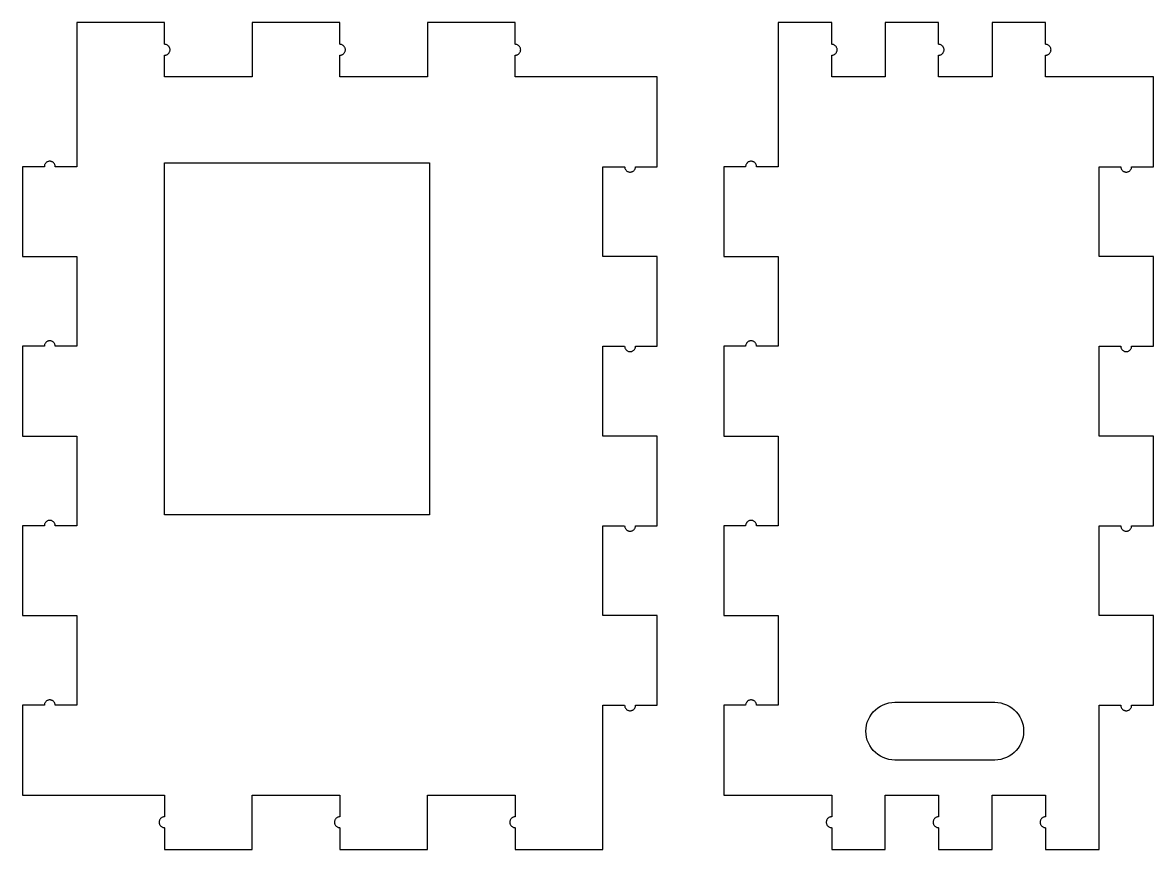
# Model space of a CAD drawing. Header units: metres. Extents: x -3 to 61, y -3 to 152.
# Drawn here: x -3.1 to 61.4, y -3.1 to 44.1 of the extents above; entities that cross this region are included whole.
import ezdxf

# ---------------------------------------------------------------- set-up
doc = ezdxf.new("R2010")
doc.units = ezdxf.units.M

msp = doc.modelspace()

# ---------------------------------------------------------------- linework, layer by layer
for p, q in [((5, 44.1), (0, 44.1)), ((0, 44.1), (0, 35.875)), ((5, 42.86), (5, 44.1)), ((15, 44.1), (10, 44.1)), ((10, 44.1), (10, 41)), ((15, 42.86), (15, 44.1)), ((25, 44.1), (20, 44.1)), ((20, 44.1), (20, 41)), ((25, 42.86), (25, 44.1)), ((43.05, 44.1), (40, 44.1)), ((40, 44.1), (40, 35.875)), ((43.05, 42.86), (43.05, 44.1)), ((49.15, 44.1), (46.1, 44.1)), ((46.1, 44.1), (46.1, 41)), ((49.15, 42.86), (49.15, 44.1)), ((55.25, 44.1), (52.2, 44.1)), ((52.2, 44.1), (52.2, 41)), ((55.25, 42.86), (55.25, 44.1)), ((5.03239, 42.8583), (5, 42.86)), ((5.06444, 42.8532), (5.03239, 42.8583)), ((5.09579, 42.8448), (5.06444, 42.8532)), ((5.12608, 42.8332), (5.09579, 42.8448)), ((5.155, 42.8185), (5.12608, 42.8332)), ((5.18221, 42.8008), (5.155, 42.8185)), ((5.20743, 42.7804), (5.18221, 42.8008)), ((5.23036, 42.7574), (5.20743, 42.7804)), ((5.25079, 42.7322), (5.23036, 42.7574)), ((5.26846, 42.705), (5.25079, 42.7322)), ((5.28319, 42.6761), (5.26846, 42.705)), ((5.29482, 42.6458), (5.28319, 42.6761)), ((5.30322, 42.6144), (5.29482, 42.6458)), ((5.30829, 42.5824), (5.30322, 42.6144)), ((5.31, 42.55), (5.30829, 42.5824)), ((15.0324, 42.8583), (15, 42.86)), ((15.0644, 42.8532), (15.0324, 42.8583)), ((15.0958, 42.8448), (15.0644, 42.8532)), ((15.1261, 42.8332), (15.0958, 42.8448)), ((15.155, 42.8185), (15.1261, 42.8332)), ((15.1822, 42.8008), (15.155, 42.8185)), ((15.2074, 42.7804), (15.1822, 42.8008)), ((15.2304, 42.7574), (15.2074, 42.7804)), ((15.2508, 42.7322), (15.2304, 42.7574)), ((15.2685, 42.705), (15.2508, 42.7322)), ((15.2832, 42.6761), (15.2685, 42.705)), ((15.2948, 42.6458), (15.2832, 42.6761)), ((15.3032, 42.6144), (15.2948, 42.6458)), ((15.3083, 42.5824), (15.3032, 42.6144)), ((15.31, 42.55), (15.3083, 42.5824)), ((25.0324, 42.8583), (25, 42.86)), ((25.0644, 42.8532), (25.0324, 42.8583)), ((25.0958, 42.8448), (25.0644, 42.8532)), ((25.1261, 42.8332), (25.0958, 42.8448)), ((25.155, 42.8185), (25.1261, 42.8332)), ((25.1822, 42.8008), (25.155, 42.8185)), ((25.2074, 42.7804), (25.1822, 42.8008)), ((25.2304, 42.7574), (25.2074, 42.7804)), ((25.2508, 42.7322), (25.2304, 42.7574)), ((25.2685, 42.705), (25.2508, 42.7322)), ((25.2832, 42.6761), (25.2685, 42.705)), ((25.2948, 42.6458), (25.2832, 42.6761)), ((25.3032, 42.6144), (25.2948, 42.6458)), ((25.3083, 42.5824), (25.3032, 42.6144)), ((25.31, 42.55), (25.3083, 42.5824)), ((43.0824, 42.8583), (43.05, 42.86)), ((43.1144, 42.8532), (43.0824, 42.8583)), ((43.1458, 42.8448), (43.1144, 42.8532)), ((43.1761, 42.8332), (43.1458, 42.8448)), ((43.205, 42.8185), (43.1761, 42.8332)), ((43.2322, 42.8008), (43.205, 42.8185)), ((43.2574, 42.7804), (43.2322, 42.8008)), ((43.2804, 42.7574), (43.2574, 42.7804)), ((43.3008, 42.7322), (43.2804, 42.7574)), ((43.3185, 42.705), (43.3008, 42.7322)), ((43.3332, 42.6761), (43.3185, 42.705)), ((43.3448, 42.6458), (43.3332, 42.6761)), ((43.3532, 42.6144), (43.3448, 42.6458)), ((43.3583, 42.5824), (43.3532, 42.6144)), ((43.36, 42.55), (43.3583, 42.5824)), ((49.1824, 42.8583), (49.15, 42.86)), ((49.2144, 42.8532), (49.1824, 42.8583)), ((49.2458, 42.8448), (49.2144, 42.8532)), ((49.2761, 42.8332), (49.2458, 42.8448)), ((49.305, 42.8185), (49.2761, 42.8332)), ((49.3322, 42.8008), (49.305, 42.8185)), ((49.3574, 42.7804), (49.3322, 42.8008)), ((49.3804, 42.7574), (49.3574, 42.7804)), ((49.4008, 42.7322), (49.3804, 42.7574)), ((49.4185, 42.705), (49.4008, 42.7322)), ((49.4332, 42.6761), (49.4185, 42.705)), ((49.4448, 42.6458), (49.4332, 42.6761)), ((49.4532, 42.6144), (49.4448, 42.6458)), ((49.4583, 42.5824), (49.4532, 42.6144)), ((49.46, 42.55), (49.4583, 42.5824)), ((55.2824, 42.8583), (55.25, 42.86)), ((55.3144, 42.8532), (55.2824, 42.8583)), ((55.3458, 42.8448), (55.3144, 42.8532)), ((55.3761, 42.8332), (55.3458, 42.8448)), ((55.405, 42.8185), (55.3761, 42.8332)), ((55.4322, 42.8008), (55.405, 42.8185)), ((55.4574, 42.7804), (55.4322, 42.8008)), ((55.4804, 42.7574), (55.4574, 42.7804)), ((55.5008, 42.7322), (55.4804, 42.7574)), ((55.5185, 42.705), (55.5008, 42.7322)), ((55.5332, 42.6761), (55.5185, 42.705)), ((55.5448, 42.6458), (55.5332, 42.6761)), ((55.5532, 42.6144), (55.5448, 42.6458)), ((55.5583, 42.5824), (55.5532, 42.6144)), ((55.56, 42.55), (55.5583, 42.5824)), ((5, 42.24), (5.03239, 42.2417)), ((5, 41), (5, 42.24)), ((5.03239, 42.2417), (5.06444, 42.2468)), ((5.06444, 42.2468), (5.09579, 42.2552)), ((5.09579, 42.2552), (5.12608, 42.2668)), ((5.12608, 42.2668), (5.155, 42.2815)), ((5.155, 42.2815), (5.18221, 42.2992)), ((5.18221, 42.2992), (5.20743, 42.3196)), ((5.20743, 42.3196), (5.23036, 42.3426)), ((5.23036, 42.3426), (5.25079, 42.3678)), ((5.25079, 42.3678), (5.26846, 42.395)), ((5.26846, 42.395), (5.28319, 42.4239)), ((5.28319, 42.4239), (5.29482, 42.4542)), ((5.29482, 42.4542), (5.30322, 42.4855)), ((5.30322, 42.4855), (5.30829, 42.5176)), ((5.30829, 42.5176), (5.31, 42.55)), ((15, 42.24), (15.0324, 42.2417)), ((15, 41), (15, 42.24)), ((15.0324, 42.2417), (15.0644, 42.2468)), ((15.0644, 42.2468), (15.0958, 42.2552)), ((15.0958, 42.2552), (15.1261, 42.2668)), ((15.1261, 42.2668), (15.155, 42.2815)), ((15.155, 42.2815), (15.1822, 42.2992)), ((15.1822, 42.2992), (15.2074, 42.3196)), ((15.2074, 42.3196), (15.2304, 42.3426)), ((15.2304, 42.3426), (15.2508, 42.3678)), ((15.2508, 42.3678), (15.2685, 42.395)), ((15.2685, 42.395), (15.2832, 42.4239)), ((15.2832, 42.4239), (15.2948, 42.4542)), ((15.2948, 42.4542), (15.3032, 42.4855)), ((15.3032, 42.4855), (15.3083, 42.5176)), ((15.3083, 42.5176), (15.31, 42.55)), ((25, 42.24), (25.0324, 42.2417)), ((25, 41), (25, 42.24)), ((25.0324, 42.2417), (25.0644, 42.2468)), ((25.0644, 42.2468), (25.0958, 42.2552)), ((25.0958, 42.2552), (25.1261, 42.2668)), ((25.1261, 42.2668), (25.155, 42.2815)), ((25.155, 42.2815), (25.1822, 42.2992)), ((25.1822, 42.2992), (25.2074, 42.3196)), ((25.2074, 42.3196), (25.2304, 42.3426)), ((25.2304, 42.3426), (25.2508, 42.3678)), ((25.2508, 42.3678), (25.2685, 42.395)), ((25.2685, 42.395), (25.2832, 42.4239)), ((25.2832, 42.4239), (25.2948, 42.4542)), ((25.2948, 42.4542), (25.3032, 42.4855)), ((25.3032, 42.4855), (25.3083, 42.5176)), ((25.3083, 42.5176), (25.31, 42.55)), ((43.05, 42.24), (43.0824, 42.2417)), ((43.05, 41), (43.05, 42.24)), ((43.0824, 42.2417), (43.1144, 42.2468)), ((43.1144, 42.2468), (43.1458, 42.2552)), ((43.1458, 42.2552), (43.1761, 42.2668)), ((43.1761, 42.2668), (43.205, 42.2815)), ((43.205, 42.2815), (43.2322, 42.2992)), ((43.2322, 42.2992), (43.2574, 42.3196)), ((43.2574, 42.3196), (43.2804, 42.3426)), ((43.2804, 42.3426), (43.3008, 42.3678)), ((43.3008, 42.3678), (43.3185, 42.395)), ((43.3185, 42.395), (43.3332, 42.4239)), ((43.3332, 42.4239), (43.3448, 42.4542)), ((43.3448, 42.4542), (43.3532, 42.4855)), ((43.3532, 42.4855), (43.3583, 42.5176)), ((43.3583, 42.5176), (43.36, 42.55)), ((49.15, 42.24), (49.1824, 42.2417)), ((49.15, 41), (49.15, 42.24)), ((49.1824, 42.2417), (49.2144, 42.2468)), ((49.2144, 42.2468), (49.2458, 42.2552)), ((49.2458, 42.2552), (49.2761, 42.2668)), ((49.2761, 42.2668), (49.305, 42.2815)), ((49.305, 42.2815), (49.3322, 42.2992)), ((49.3322, 42.2992), (49.3574, 42.3196)), ((49.3574, 42.3196), (49.3804, 42.3426)), ((49.3804, 42.3426), (49.4008, 42.3678)), ((49.4008, 42.3678), (49.4185, 42.395)), ((49.4185, 42.395), (49.4332, 42.4239)), ((49.4332, 42.4239), (49.4448, 42.4542)), ((49.4448, 42.4542), (49.4532, 42.4855)), ((49.4532, 42.4855), (49.4583, 42.5176)), ((49.4583, 42.5176), (49.46, 42.55)), ((55.25, 42.24), (55.2824, 42.2417)), ((55.25, 41), (55.25, 42.24)), ((55.2824, 42.2417), (55.3144, 42.2468)), ((55.3144, 42.2468), (55.3458, 42.2552)), ((55.3458, 42.2552), (55.3761, 42.2668)), ((55.3761, 42.2668), (55.405, 42.2815)), ((55.405, 42.2815), (55.4322, 42.2992)), ((55.4322, 42.2992), (55.4574, 42.3196)), ((55.4574, 42.3196), (55.4804, 42.3426)), ((55.4804, 42.3426), (55.5008, 42.3678)), ((55.5008, 42.3678), (55.5185, 42.395)), ((55.5185, 42.395), (55.5332, 42.4239)), ((55.5332, 42.4239), (55.5448, 42.4542)), ((55.5448, 42.4542), (55.5532, 42.4855)), ((55.5532, 42.4855), (55.5583, 42.5176)), ((55.5583, 42.5176), (55.56, 42.55)), ((10, 41), (5, 41)), ((20, 41), (15, 41)), ((33.1, 41), (25, 41)), ((33.1, 35.875), (33.1, 41)), ((46.1, 41), (43.05, 41)), ((52.2, 41), (49.15, 41)), ((61.4, 41), (55.25, 41)), ((61.4, 35.875), (61.4, 41)), ((-1.73219, 36.1258), (-1.75742, 36.1054)), ((-1.70499, 36.1435), (-1.73219, 36.1258)), ((-1.67607, 36.1582), (-1.70499, 36.1435)), ((-1.64578, 36.1698), (-1.67607, 36.1582)), ((-1.61444, 36.1782), (-1.64578, 36.1698)), ((-1.5824, 36.1833), (-1.61444, 36.1782)), ((-1.54999, 36.185), (-1.5824, 36.1833)), ((-1.51758, 36.1833), (-1.54999, 36.185)), ((-1.48553, 36.1782), (-1.51758, 36.1833)), ((-1.45419, 36.1698), (-1.48553, 36.1782)), ((-1.4239, 36.1582), (-1.45419, 36.1698)), ((-1.39499, 36.1435), (-1.4239, 36.1582)), ((-1.36777, 36.1258), (-1.39499, 36.1435)), ((-1.34256, 36.1054), (-1.36777, 36.1258)), ((38.2678, 36.1258), (38.2426, 36.1054)), ((38.295, 36.1435), (38.2678, 36.1258)), ((38.3239, 36.1582), (38.295, 36.1435)), ((38.3542, 36.1698), (38.3239, 36.1582)), ((38.3856, 36.1782), (38.3542, 36.1698)), ((38.4176, 36.1833), (38.3856, 36.1782)), ((38.45, 36.185), (38.4176, 36.1833)), ((38.4824, 36.1833), (38.45, 36.185)), ((38.5145, 36.1782), (38.4824, 36.1833)), ((38.5458, 36.1698), (38.5145, 36.1782)), ((38.5761, 36.1582), (38.5458, 36.1698)), ((38.605, 36.1435), (38.5761, 36.1582)), ((38.6322, 36.1258), (38.605, 36.1435)), ((38.6574, 36.1054), (38.6322, 36.1258)), ((-1.85999, 35.875), (-3.09999, 35.875)), ((-3.09999, 35.875), (-3.09999, 30.75)), ((-1.85829, 35.9074), (-1.85999, 35.875)), ((-1.85321, 35.9394), (-1.85829, 35.9074)), ((-1.84482, 35.9708), (-1.85321, 35.9394)), ((-1.83319, 36.0011), (-1.84482, 35.9708)), ((-1.81845, 36.03), (-1.83319, 36.0011)), ((-1.80078, 36.0572), (-1.81845, 36.03)), ((-1.78036, 36.0824), (-1.80078, 36.0572)), ((-1.75742, 36.1054), (-1.78036, 36.0824)), ((-1.31961, 36.0824), (-1.34256, 36.1054)), ((-1.29919, 36.0572), (-1.31961, 36.0824)), ((-1.28152, 36.03), (-1.29919, 36.0572)), ((-1.26678, 36.0011), (-1.28152, 36.03)), ((-1.25516, 35.9708), (-1.26678, 36.0011)), ((-1.24677, 35.9394), (-1.25516, 35.9708)), ((-1.24168, 35.9074), (-1.24677, 35.9394)), ((-1.23999, 35.875), (-1.24168, 35.9074)), ((0, 35.875), (-1.23999, 35.875)), ((5, 16), (5, 36.1)), ((5, 36.1), (20.1, 36.1)), ((20.1, 36.1), (20.1, 16)), ((30, 30.75), (30, 35.875)), ((30, 35.875), (31.24, 35.875)), ((31.24, 35.875), (31.2417, 35.8426)), ((31.2417, 35.8426), (31.2468, 35.8106)), ((31.2468, 35.8106), (31.2552, 35.7792)), ((31.2552, 35.7792), (31.2668, 35.7489)), ((31.2668, 35.7489), (31.2815, 35.72)), ((31.2815, 35.72), (31.2992, 35.6928)), ((31.2992, 35.6928), (31.3196, 35.6676)), ((31.3196, 35.6676), (31.3426, 35.6446)), ((31.3426, 35.6446), (31.3678, 35.6242)), ((31.3678, 35.6242), (31.395, 35.6065)), ((31.395, 35.6065), (31.4239, 35.5918)), ((31.4239, 35.5918), (31.4542, 35.5802)), ((31.4542, 35.5802), (31.4855, 35.5718)), ((31.4855, 35.5718), (31.5176, 35.5667)), ((31.5176, 35.5667), (31.55, 35.565)), ((31.55, 35.565), (31.5824, 35.5667)), ((31.5824, 35.5667), (31.6144, 35.5718)), ((31.6144, 35.5718), (31.6458, 35.5802)), ((31.6458, 35.5802), (31.6761, 35.5918)), ((31.6761, 35.5918), (31.705, 35.6065)), ((31.705, 35.6065), (31.7322, 35.6242)), ((31.7322, 35.6242), (31.7574, 35.6446)), ((31.7574, 35.6446), (31.7804, 35.6676)), ((31.7804, 35.6676), (31.8008, 35.6928)), ((31.8008, 35.6928), (31.8185, 35.72)), ((31.8185, 35.72), (31.8332, 35.7489)), ((31.8332, 35.7489), (31.8448, 35.7792)), ((31.8448, 35.7792), (31.8532, 35.8106)), ((31.8532, 35.8106), (31.8583, 35.8426)), ((31.8583, 35.8426), (31.86, 35.875)), ((31.86, 35.875), (33.1, 35.875)), ((38.14, 35.875), (36.9, 35.875)), ((36.9, 35.875), (36.9, 30.75)), ((38.1417, 35.9074), (38.14, 35.875)), ((38.1468, 35.9394), (38.1417, 35.9074)), ((38.1552, 35.9708), (38.1468, 35.9394)), ((38.1668, 36.0011), (38.1552, 35.9708)), ((38.1815, 36.03), (38.1668, 36.0011)), ((38.1992, 36.0572), (38.1815, 36.03)), ((38.2196, 36.0824), (38.1992, 36.0572)), ((38.2426, 36.1054), (38.2196, 36.0824)), ((38.6804, 36.0824), (38.6574, 36.1054)), ((38.7008, 36.0572), (38.6804, 36.0824)), ((38.7185, 36.03), (38.7008, 36.0572)), ((38.7332, 36.0011), (38.7185, 36.03)), ((38.7448, 35.9708), (38.7332, 36.0011)), ((38.7532, 35.9394), (38.7448, 35.9708)), ((38.7583, 35.9074), (38.7532, 35.9394)), ((38.76, 35.875), (38.7583, 35.9074)), ((40, 35.875), (38.76, 35.875)), ((58.3, 30.75), (58.3, 35.875)), ((58.3, 35.875), (59.54, 35.875)), ((59.54, 35.875), (59.5417, 35.8426)), ((59.5417, 35.8426), (59.5468, 35.8106)), ((59.5468, 35.8106), (59.5552, 35.7792)), ((59.5552, 35.7792), (59.5668, 35.7489)), ((59.5668, 35.7489), (59.5815, 35.72)), ((59.5815, 35.72), (59.5992, 35.6928)), ((59.5992, 35.6928), (59.6196, 35.6676)), ((59.6196, 35.6676), (59.6426, 35.6446)), ((59.6426, 35.6446), (59.6678, 35.6242)), ((59.6678, 35.6242), (59.695, 35.6065)), ((59.695, 35.6065), (59.7239, 35.5918)), ((59.7239, 35.5918), (59.7542, 35.5802)), ((59.7542, 35.5802), (59.7855, 35.5718)), ((59.7855, 35.5718), (59.8176, 35.5667)), ((59.8176, 35.5667), (59.85, 35.565)), ((59.85, 35.565), (59.8824, 35.5667)), ((59.8824, 35.5667), (59.9144, 35.5718)), ((59.9144, 35.5718), (59.9458, 35.5802)), ((59.9458, 35.5802), (59.9761, 35.5918)), ((59.9761, 35.5918), (60.005, 35.6065)), ((60.005, 35.6065), (60.0322, 35.6242)), ((60.0322, 35.6242), (60.0574, 35.6446)), ((60.0574, 35.6446), (60.0804, 35.6676)), ((60.0804, 35.6676), (60.1008, 35.6928)), ((60.1008, 35.6928), (60.1185, 35.72)), ((60.1185, 35.72), (60.1332, 35.7489)), ((60.1332, 35.7489), (60.1448, 35.7792)), ((60.1448, 35.7792), (60.1532, 35.8106)), ((60.1532, 35.8106), (60.1583, 35.8426)), ((60.1583, 35.8426), (60.16, 35.875)), ((60.16, 35.875), (61.4, 35.875)), ((-3.09999, 30.75), (0, 30.75)), ((0, 30.75), (0, 25.625)), ((33.1, 30.75), (30, 30.75)), ((33.1, 25.625), (33.1, 30.75)), ((36.9, 30.75), (40, 30.75)), ((40, 30.75), (40, 25.625)), ((61.4, 30.75), (58.3, 30.75)), ((61.4, 25.625), (61.4, 30.75)), ((-1.80078, 25.8072), (-1.81845, 25.78)), ((-1.78036, 25.8324), (-1.80078, 25.8072)), ((-1.75742, 25.8554), (-1.78036, 25.8324)), ((-1.73219, 25.8758), (-1.75742, 25.8554)), ((-1.70499, 25.8935), (-1.73219, 25.8758)), ((-1.67607, 25.9082), (-1.70499, 25.8935)), ((-1.64578, 25.9198), (-1.67607, 25.9082)), ((-1.61444, 25.9282), (-1.64578, 25.9198)), ((-1.5824, 25.9333), (-1.61444, 25.9282)), ((-1.54999, 25.935), (-1.5824, 25.9333)), ((-1.51758, 25.9333), (-1.54999, 25.935)), ((-1.48553, 25.9282), (-1.51758, 25.9333)), ((-1.45419, 25.9198), (-1.48553, 25.9282)), ((-1.4239, 25.9082), (-1.45419, 25.9198)), ((-1.39499, 25.8935), (-1.4239, 25.9082)), ((-1.36777, 25.8758), (-1.39499, 25.8935)), ((-1.34256, 25.8554), (-1.36777, 25.8758)), ((-1.31961, 25.8324), (-1.34256, 25.8554)), ((-1.29919, 25.8072), (-1.31961, 25.8324)), ((-1.28152, 25.78), (-1.29919, 25.8072)), ((38.1992, 25.8072), (38.1815, 25.78)), ((38.2196, 25.8324), (38.1992, 25.8072)), ((38.2426, 25.8554), (38.2196, 25.8324)), ((38.2678, 25.8758), (38.2426, 25.8554)), ((38.295, 25.8935), (38.2678, 25.8758)), ((38.3239, 25.9082), (38.295, 25.8935)), ((38.3542, 25.9198), (38.3239, 25.9082)), ((38.3856, 25.9282), (38.3542, 25.9198)), ((38.4176, 25.9333), (38.3856, 25.9282)), ((38.45, 25.935), (38.4176, 25.9333)), ((38.4824, 25.9333), (38.45, 25.935)), ((38.5145, 25.9282), (38.4824, 25.9333)), ((38.5458, 25.9198), (38.5145, 25.9282)), ((38.5761, 25.9082), (38.5458, 25.9198)), ((38.605, 25.8935), (38.5761, 25.9082)), ((38.6322, 25.8758), (38.605, 25.8935)), ((38.6574, 25.8554), (38.6322, 25.8758)), ((38.6804, 25.8324), (38.6574, 25.8554)), ((38.7008, 25.8072), (38.6804, 25.8324)), ((38.7185, 25.78), (38.7008, 25.8072)), ((-1.85999, 25.625), (-3.09999, 25.625)), ((-3.09999, 25.625), (-3.09999, 20.5)), ((-1.85829, 25.6574), (-1.85999, 25.625)), ((-1.85321, 25.6894), (-1.85829, 25.6574)), ((-1.84482, 25.7208), (-1.85321, 25.6894)), ((-1.83319, 25.7511), (-1.84482, 25.7208)), ((-1.81845, 25.78), (-1.83319, 25.7511)), ((-1.26678, 25.7511), (-1.28152, 25.78)), ((-1.25516, 25.7208), (-1.26678, 25.7511)), ((-1.24677, 25.6894), (-1.25516, 25.7208)), ((-1.24168, 25.6574), (-1.24677, 25.6894)), ((-1.23999, 25.625), (-1.24168, 25.6574)), ((0, 25.625), (-1.23999, 25.625)), ((30, 20.5), (30, 25.625)), ((30, 25.625), (31.24, 25.625)), ((31.24, 25.625), (31.2417, 25.5926)), ((31.2417, 25.5926), (31.2468, 25.5606)), ((31.2468, 25.5606), (31.2552, 25.5292)), ((31.2552, 25.5292), (31.2668, 25.4989)), ((31.2668, 25.4989), (31.2815, 25.47)), ((31.2815, 25.47), (31.2992, 25.4428)), ((31.2992, 25.4428), (31.3196, 25.4176)), ((31.3196, 25.4176), (31.3426, 25.3946)), ((31.3426, 25.3946), (31.3678, 25.3742)), ((31.3678, 25.3742), (31.395, 25.3565)), ((31.395, 25.3565), (31.4239, 25.3418)), ((31.4239, 25.3418), (31.4542, 25.3302)), ((31.4542, 25.3302), (31.4855, 25.3218)), ((31.4855, 25.3218), (31.5176, 25.3167)), ((31.5176, 25.3167), (31.55, 25.315)), ((31.55, 25.315), (31.5824, 25.3167)), ((31.5824, 25.3167), (31.6144, 25.3218)), ((31.6144, 25.3218), (31.6458, 25.3302)), ((31.6458, 25.3302), (31.6761, 25.3418)), ((31.6761, 25.3418), (31.705, 25.3565)), ((31.705, 25.3565), (31.7322, 25.3742)), ((31.7322, 25.3742), (31.7574, 25.3946)), ((31.7574, 25.3946), (31.7804, 25.4176)), ((31.7804, 25.4176), (31.8008, 25.4428)), ((31.8008, 25.4428), (31.8185, 25.47)), ((31.8185, 25.47), (31.8332, 25.4989)), ((31.8332, 25.4989), (31.8448, 25.5292)), ((31.8448, 25.5292), (31.8532, 25.5606)), ((31.8532, 25.5606), (31.8583, 25.5926)), ((31.8583, 25.5926), (31.86, 25.625)), ((31.86, 25.625), (33.1, 25.625)), ((38.14, 25.625), (36.9, 25.625)), ((36.9, 25.625), (36.9, 20.5)), ((38.1417, 25.6574), (38.14, 25.625)), ((38.1468, 25.6894), (38.1417, 25.6574)), ((38.1552, 25.7208), (38.1468, 25.6894)), ((38.1668, 25.7511), (38.1552, 25.7208)), ((38.1815, 25.78), (38.1668, 25.7511)), ((38.7332, 25.7511), (38.7185, 25.78)), ((38.7448, 25.7208), (38.7332, 25.7511)), ((38.7532, 25.6894), (38.7448, 25.7208)), ((38.7583, 25.6574), (38.7532, 25.6894)), ((38.76, 25.625), (38.7583, 25.6574)), ((40, 25.625), (38.76, 25.625)), ((58.3, 20.5), (58.3, 25.625)), ((58.3, 25.625), (59.54, 25.625)), ((59.54, 25.625), (59.5417, 25.5926)), ((59.5417, 25.5926), (59.5468, 25.5606)), ((59.5468, 25.5606), (59.5552, 25.5292)), ((59.5552, 25.5292), (59.5668, 25.4989)), ((59.5668, 25.4989), (59.5815, 25.47)), ((59.5815, 25.47), (59.5992, 25.4428)), ((59.5992, 25.4428), (59.6196, 25.4176)), ((59.6196, 25.4176), (59.6426, 25.3946)), ((59.6426, 25.3946), (59.6678, 25.3742)), ((59.6678, 25.3742), (59.695, 25.3565)), ((59.695, 25.3565), (59.7239, 25.3418)), ((59.7239, 25.3418), (59.7542, 25.3302)), ((59.7542, 25.3302), (59.7855, 25.3218)), ((59.7855, 25.3218), (59.8176, 25.3167)), ((59.8176, 25.3167), (59.85, 25.315)), ((59.85, 25.315), (59.8824, 25.3167)), ((59.8824, 25.3167), (59.9144, 25.3218)), ((59.9144, 25.3218), (59.9458, 25.3302)), ((59.9458, 25.3302), (59.9761, 25.3418)), ((59.9761, 25.3418), (60.005, 25.3565)), ((60.005, 25.3565), (60.0322, 25.3742)), ((60.0322, 25.3742), (60.0574, 25.3946)), ((60.0574, 25.3946), (60.0804, 25.4176)), ((60.0804, 25.4176), (60.1008, 25.4428)), ((60.1008, 25.4428), (60.1185, 25.47)), ((60.1185, 25.47), (60.1332, 25.4989)), ((60.1332, 25.4989), (60.1448, 25.5292)), ((60.1448, 25.5292), (60.1532, 25.5606)), ((60.1532, 25.5606), (60.1583, 25.5926)), ((60.1583, 25.5926), (60.16, 25.625)), ((60.16, 25.625), (61.4, 25.625)), ((-3.09999, 20.5), (0, 20.5)), ((0, 20.5), (0, 15.375)), ((33.1, 20.5), (30, 20.5)), ((33.1, 15.375), (33.1, 20.5)), ((36.9, 20.5), (40, 20.5)), ((40, 20.5), (40, 15.375)), ((61.4, 20.5), (58.3, 20.5)), ((61.4, 15.375), (61.4, 20.5)), ((-1.83319, 15.5011), (-1.84482, 15.4708)), ((-1.81845, 15.53), (-1.83319, 15.5011)), ((-1.80078, 15.5572), (-1.81845, 15.53)), ((-1.78036, 15.5824), (-1.80078, 15.5572)), ((-1.75742, 15.6054), (-1.78036, 15.5824)), ((-1.73219, 15.6258), (-1.75742, 15.6054)), ((-1.70499, 15.6435), (-1.73219, 15.6258)), ((-1.67607, 15.6582), (-1.70499, 15.6435)), ((-1.64578, 15.6698), (-1.67607, 15.6582)), ((-1.61444, 15.6782), (-1.64578, 15.6698)), ((-1.5824, 15.6833), (-1.61444, 15.6782)), ((-1.54999, 15.685), (-1.5824, 15.6833)), ((-1.51758, 15.6833), (-1.54999, 15.685)), ((-1.48553, 15.6782), (-1.51758, 15.6833)), ((-1.45419, 15.6698), (-1.48553, 15.6782)), ((-1.4239, 15.6582), (-1.45419, 15.6698)), ((-1.39499, 15.6435), (-1.4239, 15.6582)), ((-1.36777, 15.6258), (-1.39499, 15.6435)), ((-1.34256, 15.6054), (-1.36777, 15.6258)), ((-1.31961, 15.5824), (-1.34256, 15.6054)), ((-1.29919, 15.5572), (-1.31961, 15.5824)), ((-1.28152, 15.53), (-1.29919, 15.5572)), ((-1.26678, 15.5011), (-1.28152, 15.53)), ((-1.25516, 15.4708), (-1.26678, 15.5011)), ((20.1, 16), (5, 16)), ((38.1668, 15.5011), (38.1552, 15.4708)), ((38.1815, 15.53), (38.1668, 15.5011)), ((38.1992, 15.5572), (38.1815, 15.53)), ((38.2196, 15.5824), (38.1992, 15.5572)), ((38.2426, 15.6054), (38.2196, 15.5824)), ((38.2678, 15.6258), (38.2426, 15.6054)), ((38.295, 15.6435), (38.2678, 15.6258)), ((38.3239, 15.6582), (38.295, 15.6435)), ((38.3542, 15.6698), (38.3239, 15.6582)), ((38.3856, 15.6782), (38.3542, 15.6698)), ((38.4176, 15.6833), (38.3856, 15.6782)), ((38.45, 15.685), (38.4176, 15.6833)), ((38.4824, 15.6833), (38.45, 15.685)), ((38.5145, 15.6782), (38.4824, 15.6833)), ((38.5458, 15.6698), (38.5145, 15.6782)), ((38.5761, 15.6582), (38.5458, 15.6698)), ((38.605, 15.6435), (38.5761, 15.6582)), ((38.6322, 15.6258), (38.605, 15.6435)), ((38.6574, 15.6054), (38.6322, 15.6258)), ((38.6804, 15.5824), (38.6574, 15.6054)), ((38.7008, 15.5572), (38.6804, 15.5824)), ((38.7185, 15.53), (38.7008, 15.5572)), ((38.7332, 15.5011), (38.7185, 15.53)), ((38.7448, 15.4708), (38.7332, 15.5011)), ((-1.85999, 15.375), (-3.09999, 15.375)), ((-3.09999, 15.375), (-3.09999, 10.25)), ((-1.85829, 15.4074), (-1.85999, 15.375)), ((-1.85321, 15.4394), (-1.85829, 15.4074)), ((-1.84482, 15.4708), (-1.85321, 15.4394)), ((-1.24677, 15.4394), (-1.25516, 15.4708)), ((-1.24168, 15.4074), (-1.24677, 15.4394)), ((-1.23999, 15.375), (-1.24168, 15.4074)), ((0, 15.375), (-1.23999, 15.375)), ((30, 10.25), (30, 15.375)), ((30, 15.375), (31.24, 15.375)), ((31.24, 15.375), (31.2417, 15.3426)), ((31.2417, 15.3426), (31.2468, 15.3106)), ((31.2468, 15.3106), (31.2552, 15.2792)), ((31.2552, 15.2792), (31.2668, 15.2489)), ((31.2668, 15.2489), (31.2815, 15.22)), ((31.2815, 15.22), (31.2992, 15.1928)), ((31.2992, 15.1928), (31.3196, 15.1676)), ((31.3196, 15.1676), (31.3426, 15.1446)), ((31.3426, 15.1446), (31.3678, 15.1242)), ((31.3678, 15.1242), (31.395, 15.1065)), ((31.395, 15.1065), (31.4239, 15.0918)), ((31.4239, 15.0918), (31.4542, 15.0802)), ((31.4542, 15.0802), (31.4855, 15.0718)), ((31.4855, 15.0718), (31.5176, 15.0667)), ((31.5176, 15.0667), (31.55, 15.065)), ((31.55, 15.065), (31.5824, 15.0667)), ((31.5824, 15.0667), (31.6144, 15.0718)), ((31.6144, 15.0718), (31.6458, 15.0802)), ((31.6458, 15.0802), (31.6761, 15.0918)), ((31.6761, 15.0918), (31.705, 15.1065)), ((31.705, 15.1065), (31.7322, 15.1242)), ((31.7322, 15.1242), (31.7574, 15.1446)), ((31.7574, 15.1446), (31.7804, 15.1676)), ((31.7804, 15.1676), (31.8008, 15.1928)), ((31.8008, 15.1928), (31.8185, 15.22)), ((31.8185, 15.22), (31.8332, 15.2489)), ((31.8332, 15.2489), (31.8448, 15.2792)), ((31.8448, 15.2792), (31.8532, 15.3106)), ((31.8532, 15.3106), (31.8583, 15.3426)), ((31.8583, 15.3426), (31.86, 15.375)), ((31.86, 15.375), (33.1, 15.375)), ((38.14, 15.375), (36.9, 15.375)), ((36.9, 15.375), (36.9, 10.25)), ((38.1417, 15.4074), (38.14, 15.375)), ((38.1468, 15.4394), (38.1417, 15.4074)), ((38.1552, 15.4708), (38.1468, 15.4394)), ((38.7532, 15.4394), (38.7448, 15.4708)), ((38.7583, 15.4074), (38.7532, 15.4394)), ((38.76, 15.375), (38.7583, 15.4074)), ((40, 15.375), (38.76, 15.375)), ((58.3, 10.25), (58.3, 15.375)), ((58.3, 15.375), (59.54, 15.375)), ((59.54, 15.375), (59.5417, 15.3426)), ((59.5417, 15.3426), (59.5468, 15.3106)), ((59.5468, 15.3106), (59.5552, 15.2792)), ((59.5552, 15.2792), (59.5668, 15.2489)), ((59.5668, 15.2489), (59.5815, 15.22)), ((59.5815, 15.22), (59.5992, 15.1928)), ((59.5992, 15.1928), (59.6196, 15.1676)), ((59.6196, 15.1676), (59.6426, 15.1446)), ((59.6426, 15.1446), (59.6678, 15.1242)), ((59.6678, 15.1242), (59.695, 15.1065)), ((59.695, 15.1065), (59.7239, 15.0918)), ((59.7239, 15.0918), (59.7542, 15.0802)), ((59.7542, 15.0802), (59.7855, 15.0718)), ((59.7855, 15.0718), (59.8176, 15.0667)), ((59.8176, 15.0667), (59.85, 15.065)), ((59.85, 15.065), (59.8824, 15.0667)), ((59.8824, 15.0667), (59.9144, 15.0718)), ((59.9144, 15.0718), (59.9458, 15.0802)), ((59.9458, 15.0802), (59.9761, 15.0918)), ((59.9761, 15.0918), (60.005, 15.1065)), ((60.005, 15.1065), (60.0322, 15.1242)), ((60.0322, 15.1242), (60.0574, 15.1446)), ((60.0574, 15.1446), (60.0804, 15.1676)), ((60.0804, 15.1676), (60.1008, 15.1928)), ((60.1008, 15.1928), (60.1185, 15.22)), ((60.1185, 15.22), (60.1332, 15.2489)), ((60.1332, 15.2489), (60.1448, 15.2792)), ((60.1448, 15.2792), (60.1532, 15.3106)), ((60.1532, 15.3106), (60.1583, 15.3426)), ((60.1583, 15.3426), (60.16, 15.375)), ((60.16, 15.375), (61.4, 15.375)), ((-3.09999, 10.25), (0, 10.25)), ((0, 10.25), (0, 5.125)), ((33.1, 10.25), (30, 10.25)), ((33.1, 5.125), (33.1, 10.25)), ((36.9, 10.25), (40, 10.25)), ((40, 10.25), (40, 5.125)), ((61.4, 10.25), (58.3, 10.25)), ((61.4, 5.125), (61.4, 10.25)), ((-1.85321, 5.18944), (-1.85829, 5.15739)), ((-1.84482, 5.22079), (-1.85321, 5.18944)), ((-1.83319, 5.25108), (-1.84482, 5.22079)), ((-1.81845, 5.28), (-1.83319, 5.25108)), ((-1.80078, 5.30721), (-1.81845, 5.28)), ((-1.78036, 5.33243), (-1.80078, 5.30721)), ((-1.75742, 5.35536), (-1.78036, 5.33243)), ((-1.73219, 5.37579), (-1.75742, 5.35536)), ((-1.70499, 5.39346), (-1.73219, 5.37579)), ((-1.67607, 5.40819), (-1.70499, 5.39346)), ((-1.64578, 5.41982), (-1.67607, 5.40819)), ((-1.61444, 5.42822), (-1.64578, 5.41982)), ((-1.5824, 5.43329), (-1.61444, 5.42822)), ((-1.54999, 5.435), (-1.5824, 5.43329)), ((-1.51758, 5.43329), (-1.54999, 5.435)), ((-1.48553, 5.42822), (-1.51758, 5.43329)), ((-1.45419, 5.41982), (-1.48553, 5.42822)), ((-1.4239, 5.40819), (-1.45419, 5.41982)), ((-1.39499, 5.39346), (-1.4239, 5.40819)), ((-1.36777, 5.37579), (-1.39499, 5.39346)), ((-1.34256, 5.35536), (-1.36777, 5.37579)), ((-1.31961, 5.33243), (-1.34256, 5.35536)), ((-1.29919, 5.30721), (-1.31961, 5.33243)), ((-1.28152, 5.28), (-1.29919, 5.30721)), ((-1.26678, 5.25108), (-1.28152, 5.28)), ((-1.25516, 5.22079), (-1.26678, 5.25108)), ((-1.24677, 5.18944), (-1.25516, 5.22079)), ((-1.24168, 5.15739), (-1.24677, 5.18944)), ((38.1468, 5.18944), (38.1417, 5.15739)), ((38.1552, 5.22079), (38.1468, 5.18944)), ((38.1668, 5.25108), (38.1552, 5.22079)), ((38.1815, 5.28), (38.1668, 5.25108)), ((38.1992, 5.30721), (38.1815, 5.28)), ((38.2196, 5.33243), (38.1992, 5.30721)), ((38.2426, 5.35536), (38.2196, 5.33243)), ((38.2678, 5.37579), (38.2426, 5.35536)), ((38.295, 5.39346), (38.2678, 5.37579)), ((38.3239, 5.40819), (38.295, 5.39346)), ((38.3542, 5.41982), (38.3239, 5.40819)), ((38.3856, 5.42822), (38.3542, 5.41982)), ((38.4176, 5.43329), (38.3856, 5.42822)), ((38.45, 5.435), (38.4176, 5.43329)), ((38.4824, 5.43329), (38.45, 5.435)), ((38.5145, 5.42822), (38.4824, 5.43329)), ((38.5458, 5.41982), (38.5145, 5.42822)), ((38.5761, 5.40819), (38.5458, 5.41982)), ((38.605, 5.39346), (38.5761, 5.40819)), ((38.6322, 5.37579), (38.605, 5.39346)), ((38.6574, 5.35536), (38.6322, 5.37579)), ((38.6804, 5.33243), (38.6574, 5.35536)), ((38.7008, 5.30721), (38.6804, 5.33243)), ((38.7185, 5.28), (38.7008, 5.30721)), ((38.7332, 5.25108), (38.7185, 5.28)), ((38.7448, 5.22079), (38.7332, 5.25108)), ((38.7532, 5.18944), (38.7448, 5.22079)), ((38.7583, 5.15739), (38.7532, 5.18944)), ((45.9789, 5.15735), (46.1401, 5.21924)), ((46.1401, 5.21924), (46.3069, 5.26393)), ((46.3069, 5.26393), (46.4775, 5.29095)), ((46.4775, 5.29095), (46.65, 5.29999)), ((46.65, 5.29999), (52.35, 5.29999)), ((52.35, 5.29999), (52.5225, 5.29095)), ((52.5225, 5.29095), (52.6931, 5.26393)), ((52.6931, 5.26393), (52.8599, 5.21924)), ((52.8599, 5.21924), (53.0211, 5.15735)), ((-1.85999, 5.125), (-3.09999, 5.125)), ((-3.09999, 5.125), (-3.09999, 0)), ((-1.85829, 5.15739), (-1.85999, 5.125)), ((-1.23999, 5.125), (-1.24168, 5.15739)), ((0, 5.125), (-1.23999, 5.125)), ((30, -3.09999), (30, 5.125)), ((30, 5.125), (31.24, 5.125)), ((31.24, 5.125), (31.2417, 5.09261)), ((31.2417, 5.09261), (31.2468, 5.06056)), ((31.2468, 5.06056), (31.2552, 5.02921)), ((31.2552, 5.02921), (31.2668, 4.99892)), ((31.2668, 4.99892), (31.2815, 4.97)), ((31.2815, 4.97), (31.2992, 4.94279)), ((31.2992, 4.94279), (31.3196, 4.91757)), ((31.3196, 4.91757), (31.3426, 4.89464)), ((31.3426, 4.89464), (31.3678, 4.87421)), ((31.3678, 4.87421), (31.395, 4.85654)), ((31.395, 4.85654), (31.4239, 4.84181)), ((31.4239, 4.84181), (31.4542, 4.83018)), ((31.4542, 4.83018), (31.4855, 4.82178)), ((31.4855, 4.82178), (31.5176, 4.81671)), ((31.5176, 4.81671), (31.55, 4.815)), ((31.55, 4.815), (31.5824, 4.81671)), ((31.5824, 4.81671), (31.6144, 4.82178)), ((31.6144, 4.82178), (31.6458, 4.83018)), ((31.6458, 4.83018), (31.6761, 4.84181)), ((31.6761, 4.84181), (31.705, 4.85654)), ((31.705, 4.85654), (31.7322, 4.87421)), ((31.7322, 4.87421), (31.7574, 4.89464)), ((31.7574, 4.89464), (31.7804, 4.91757)), ((31.7804, 4.91757), (31.8008, 4.94279)), ((31.8008, 4.94279), (31.8185, 4.97)), ((31.8185, 4.97), (31.8332, 4.99892)), ((31.8332, 4.99892), (31.8448, 5.02921)), ((31.8448, 5.02921), (31.8532, 5.06056)), ((31.8532, 5.06056), (31.8583, 5.09261)), ((31.8583, 5.09261), (31.86, 5.125)), ((31.86, 5.125), (33.1, 5.125)), ((38.14, 5.125), (36.9, 5.125)), ((36.9, 5.125), (36.9, 0)), ((38.1417, 5.15739), (38.14, 5.125)), ((38.76, 5.125), (38.7583, 5.15739)), ((40, 5.125), (38.76, 5.125)), ((45.2211, 4.47499), (45.3151, 4.61984)), ((45.3151, 4.61984), (45.4238, 4.75406)), ((45.4238, 4.75406), (45.5459, 4.87617)), ((45.5459, 4.87617), (45.6801, 4.98486)), ((45.6801, 4.98486), (45.825, 5.07893)), ((45.825, 5.07893), (45.9789, 5.15735)), ((53.0211, 5.15735), (53.175, 5.07893)), ((53.175, 5.07893), (53.3198, 4.98486)), ((53.3198, 4.98486), (53.4541, 4.87617)), ((53.4541, 4.87617), (53.5762, 4.75406)), ((53.5762, 4.75406), (53.6849, 4.61984)), ((53.6849, 4.61984), (53.7789, 4.47499)), ((58.3, -3.09999), (58.3, 5.125)), ((58.3, 5.125), (59.54, 5.125)), ((59.54, 5.125), (59.5417, 5.09261)), ((59.5417, 5.09261), (59.5468, 5.06056)), ((59.5468, 5.06056), (59.5552, 5.02921)), ((59.5552, 5.02921), (59.5668, 4.99892)), ((59.5668, 4.99892), (59.5815, 4.97)), ((59.5815, 4.97), (59.5992, 4.94279)), ((59.5992, 4.94279), (59.6196, 4.91757)), ((59.6196, 4.91757), (59.6426, 4.89464)), ((59.6426, 4.89464), (59.6678, 4.87421)), ((59.6678, 4.87421), (59.695, 4.85654)), ((59.695, 4.85654), (59.7239, 4.84181)), ((59.7239, 4.84181), (59.7542, 4.83018)), ((59.7542, 4.83018), (59.7855, 4.82178)), ((59.7855, 4.82178), (59.8176, 4.81671)), ((59.8176, 4.81671), (59.85, 4.815)), ((59.85, 4.815), (59.8824, 4.81671)), ((59.8824, 4.81671), (59.9144, 4.82178)), ((59.9144, 4.82178), (59.9458, 4.83018)), ((59.9458, 4.83018), (59.9761, 4.84181)), ((59.9761, 4.84181), (60.005, 4.85654)), ((60.005, 4.85654), (60.0322, 4.87421)), ((60.0322, 4.87421), (60.0574, 4.89464)), ((60.0574, 4.89464), (60.0804, 4.91757)), ((60.0804, 4.91757), (60.1008, 4.94279)), ((60.1008, 4.94279), (60.1185, 4.97)), ((60.1185, 4.97), (60.1332, 4.99892)), ((60.1332, 4.99892), (60.1448, 5.02921)), ((60.1448, 5.02921), (60.1532, 5.06056)), ((60.1532, 5.06056), (60.1583, 5.09261)), ((60.1583, 5.09261), (60.16, 5.125)), ((60.16, 5.125), (61.4, 5.125)), ((45.009, 3.82246), (45.036, 3.99304)), ((45.036, 3.99304), (45.0807, 4.15987)), ((45.0807, 4.15987), (45.1426, 4.32111)), ((45.1426, 4.32111), (45.2211, 4.47499)), ((53.7789, 4.47499), (53.8573, 4.32111)), ((53.8573, 4.32111), (53.9192, 4.15987)), ((53.9192, 4.15987), (53.9639, 3.99304)), ((53.9639, 3.99304), (53.991, 3.82246)), ((45, 3.64999), (45.009, 3.82246)), ((45.009, 3.47752), (45, 3.64999)), ((45.036, 3.30693), (45.009, 3.47752)), ((45.0807, 3.14012), (45.036, 3.30693)), ((53.9639, 3.30693), (53.9192, 3.14012)), ((53.991, 3.47752), (53.9639, 3.30693)), ((53.991, 3.82246), (54, 3.64999)), ((54, 3.64999), (53.991, 3.47752)), ((45.1426, 2.97888), (45.0807, 3.14012)), ((45.2211, 2.825), (45.1426, 2.97888)), ((45.3151, 2.68015), (45.2211, 2.825)), ((45.4238, 2.54593), (45.3151, 2.68015)), ((53.6849, 2.68015), (53.5762, 2.54593)), ((53.7789, 2.825), (53.6849, 2.68015)), ((53.8573, 2.97888), (53.7789, 2.825)), ((53.9192, 3.14012), (53.8573, 2.97888)), ((45.5459, 2.4238), (45.4238, 2.54593)), ((45.6801, 2.31511), (45.5459, 2.4238)), ((45.825, 2.22105), (45.6801, 2.31511)), ((45.9789, 2.14264), (45.825, 2.22105)), ((46.1401, 2.08075), (45.9789, 2.14264)), ((46.3069, 2.03604), (46.1401, 2.08075)), ((46.4775, 2.00903), (46.3069, 2.03604)), ((46.65, 2), (46.4775, 2.00903)), ((52.35, 2), (46.65, 2)), ((52.5225, 2.00903), (52.35, 2)), ((52.6931, 2.03604), (52.5225, 2.00903)), ((52.8599, 2.08075), (52.6931, 2.03604)), ((53.0211, 2.14264), (52.8599, 2.08075)), ((53.175, 2.22105), (53.0211, 2.14264)), ((53.3198, 2.31511), (53.175, 2.22105)), ((53.4541, 2.4238), (53.3198, 2.31511)), ((53.5762, 2.54593), (53.4541, 2.4238)), ((-3.09999, 0), (5, 0)), ((5, 0), (5, -1.23999)), ((10, 0), (15, 0)), ((10, -3.09999), (10, 0)), ((15, 0), (15, -1.23999)), ((20, -3.09999), (20, 0)), ((20, 0), (25, 0)), ((25, 0), (25, -1.23999)), ((36.9, 0), (43.05, 0)), ((43.05, 0), (43.05, -1.23999)), ((46.1, 0), (49.15, 0)), ((46.1, -3.09999), (46.1, 0)), ((49.15, 0), (49.15, -1.23999)), ((52.2, -3.09999), (52.2, 0)), ((52.2, 0), (55.25, 0)), ((55.25, 0), (55.25, -1.23999)), ((4.845, -1.28152), (4.81779, -1.29919)), ((4.87392, -1.26678), (4.845, -1.28152)), ((4.90421, -1.25516), (4.87392, -1.26678)), ((4.93556, -1.24677), (4.90421, -1.25516)), ((4.96761, -1.24168), (4.93556, -1.24677)), ((5, -1.23999), (4.96761, -1.24168)), ((14.845, -1.28152), (14.8178, -1.29919)), ((14.8739, -1.26678), (14.845, -1.28152)), ((14.9042, -1.25516), (14.8739, -1.26678)), ((14.9356, -1.24677), (14.9042, -1.25516)), ((14.9676, -1.24168), (14.9356, -1.24677)), ((15, -1.23999), (14.9676, -1.24168)), ((24.845, -1.28152), (24.8178, -1.29919)), ((24.8739, -1.26678), (24.845, -1.28152)), ((24.9042, -1.25516), (24.8739, -1.26678)), ((24.9356, -1.24677), (24.9042, -1.25516)), ((24.9676, -1.24168), (24.9356, -1.24677)), ((25, -1.23999), (24.9676, -1.24168)), ((42.895, -1.28152), (42.8678, -1.29919)), ((42.9239, -1.26678), (42.895, -1.28152)), ((42.9542, -1.25516), (42.9239, -1.26678)), ((42.9855, -1.24677), (42.9542, -1.25516)), ((43.0176, -1.24168), (42.9855, -1.24677)), ((43.05, -1.23999), (43.0176, -1.24168)), ((48.995, -1.28152), (48.9678, -1.29919)), ((49.0239, -1.26678), (48.995, -1.28152)), ((49.0542, -1.25516), (49.0239, -1.26678)), ((49.0856, -1.24677), (49.0542, -1.25516)), ((49.1176, -1.24168), (49.0856, -1.24677)), ((49.15, -1.23999), (49.1176, -1.24168)), ((55.095, -1.28152), (55.0678, -1.29919)), ((55.1239, -1.26678), (55.095, -1.28152)), ((55.1542, -1.25516), (55.1239, -1.26678)), ((55.1855, -1.24677), (55.1542, -1.25516)), ((55.2176, -1.24168), (55.1855, -1.24677)), ((55.25, -1.23999), (55.2176, -1.24168)), ((4.69171, -1.51758), (4.69, -1.54999)), ((4.69, -1.54999), (4.69171, -1.5824)), ((4.69678, -1.48553), (4.69171, -1.51758)), ((4.69171, -1.5824), (4.69678, -1.61444)), ((4.70518, -1.45419), (4.69678, -1.48553)), ((4.69678, -1.61444), (4.70518, -1.64578)), ((4.71681, -1.4239), (4.70518, -1.45419)), ((4.70518, -1.64578), (4.71681, -1.67607)), ((4.73154, -1.39499), (4.71681, -1.4239)), ((4.71681, -1.67607), (4.73154, -1.70499)), ((4.74921, -1.36777), (4.73154, -1.39499)), ((4.73154, -1.70499), (4.74921, -1.73219)), ((4.76964, -1.34256), (4.74921, -1.36777)), ((4.74921, -1.73219), (4.76964, -1.75742)), ((4.79257, -1.31961), (4.76964, -1.34256)), ((4.76964, -1.75742), (4.79257, -1.78036)), ((4.81779, -1.29919), (4.79257, -1.31961)), ((4.79257, -1.78036), (4.81779, -1.80078)), ((4.81779, -1.80078), (4.845, -1.81845)), ((4.845, -1.81845), (4.87392, -1.83319)), ((4.87392, -1.83319), (4.90421, -1.84482)), ((4.90421, -1.84482), (4.93556, -1.85321)), ((4.93556, -1.85321), (4.96761, -1.85829)), ((4.96761, -1.85829), (5, -1.85999)), ((5, -1.85999), (5, -3.09999)), ((14.6917, -1.51758), (14.69, -1.54999)), ((14.69, -1.54999), (14.6917, -1.5824)), ((14.6968, -1.48553), (14.6917, -1.51758)), ((14.6917, -1.5824), (14.6968, -1.61444)), ((14.7052, -1.45419), (14.6968, -1.48553)), ((14.6968, -1.61444), (14.7052, -1.64578)), ((14.7168, -1.4239), (14.7052, -1.45419)), ((14.7052, -1.64578), (14.7168, -1.67607)), ((14.7315, -1.39499), (14.7168, -1.4239)), ((14.7168, -1.67607), (14.7315, -1.70499)), ((14.7492, -1.36777), (14.7315, -1.39499)), ((14.7315, -1.70499), (14.7492, -1.73219)), ((14.7696, -1.34256), (14.7492, -1.36777)), ((14.7492, -1.73219), (14.7696, -1.75742)), ((14.7926, -1.31961), (14.7696, -1.34256)), ((14.7696, -1.75742), (14.7926, -1.78036)), ((14.8178, -1.29919), (14.7926, -1.31961)), ((14.7926, -1.78036), (14.8178, -1.80078)), ((14.8178, -1.80078), (14.845, -1.81845)), ((14.845, -1.81845), (14.8739, -1.83319)), ((14.8739, -1.83319), (14.9042, -1.84482)), ((14.9042, -1.84482), (14.9356, -1.85321)), ((14.9356, -1.85321), (14.9676, -1.85829)), ((14.9676, -1.85829), (15, -1.85999)), ((15, -1.85999), (15, -3.09999)), ((24.6917, -1.51758), (24.69, -1.54999)), ((24.69, -1.54999), (24.6917, -1.5824)), ((24.6968, -1.48553), (24.6917, -1.51758)), ((24.6917, -1.5824), (24.6968, -1.61444)), ((24.7052, -1.45419), (24.6968, -1.48553)), ((24.6968, -1.61444), (24.7052, -1.64578)), ((24.7168, -1.4239), (24.7052, -1.45419)), ((24.7052, -1.64578), (24.7168, -1.67607)), ((24.7315, -1.39499), (24.7168, -1.4239)), ((24.7168, -1.67607), (24.7315, -1.70499)), ((24.7492, -1.36777), (24.7315, -1.39499)), ((24.7315, -1.70499), (24.7492, -1.73219)), ((24.7696, -1.34256), (24.7492, -1.36777)), ((24.7492, -1.73219), (24.7696, -1.75742)), ((24.7926, -1.31961), (24.7696, -1.34256)), ((24.7696, -1.75742), (24.7926, -1.78036)), ((24.8178, -1.29919), (24.7926, -1.31961)), ((24.7926, -1.78036), (24.8178, -1.80078)), ((24.8178, -1.80078), (24.845, -1.81845)), ((24.845, -1.81845), (24.8739, -1.83319)), ((24.8739, -1.83319), (24.9042, -1.84482)), ((24.9042, -1.84482), (24.9356, -1.85321)), ((24.9356, -1.85321), (24.9676, -1.85829)), ((24.9676, -1.85829), (25, -1.85999)), ((25, -1.85999), (25, -3.09999)), ((42.7417, -1.51758), (42.74, -1.54999)), ((42.74, -1.54999), (42.7417, -1.5824)), ((42.7468, -1.48553), (42.7417, -1.51758)), ((42.7417, -1.5824), (42.7468, -1.61444)), ((42.7552, -1.45419), (42.7468, -1.48553)), ((42.7468, -1.61444), (42.7552, -1.64578)), ((42.7668, -1.4239), (42.7552, -1.45419)), ((42.7552, -1.64578), (42.7668, -1.67607)), ((42.7815, -1.39499), (42.7668, -1.4239)), ((42.7668, -1.67607), (42.7815, -1.70499)), ((42.7992, -1.36777), (42.7815, -1.39499)), ((42.7815, -1.70499), (42.7992, -1.73219)), ((42.8196, -1.34256), (42.7992, -1.36777)), ((42.7992, -1.73219), (42.8196, -1.75742)), ((42.8426, -1.31961), (42.8196, -1.34256)), ((42.8196, -1.75742), (42.8426, -1.78036)), ((42.8678, -1.29919), (42.8426, -1.31961)), ((42.8426, -1.78036), (42.8678, -1.80078)), ((42.8678, -1.80078), (42.895, -1.81845)), ((42.895, -1.81845), (42.9239, -1.83319)), ((42.9239, -1.83319), (42.9542, -1.84482)), ((42.9542, -1.84482), (42.9855, -1.85321)), ((42.9855, -1.85321), (43.0176, -1.85829)), ((43.0176, -1.85829), (43.05, -1.85999)), ((43.05, -1.85999), (43.05, -3.09999)), ((48.8417, -1.51758), (48.84, -1.54999)), ((48.84, -1.54999), (48.8417, -1.5824)), ((48.8468, -1.48553), (48.8417, -1.51758)), ((48.8417, -1.5824), (48.8468, -1.61444)), ((48.8552, -1.45419), (48.8468, -1.48553)), ((48.8468, -1.61444), (48.8552, -1.64578)), ((48.8668, -1.4239), (48.8552, -1.45419)), ((48.8552, -1.64578), (48.8668, -1.67607)), ((48.8815, -1.39499), (48.8668, -1.4239)), ((48.8668, -1.67607), (48.8815, -1.70499)), ((48.8992, -1.36777), (48.8815, -1.39499)), ((48.8815, -1.70499), (48.8992, -1.73219)), ((48.9196, -1.34256), (48.8992, -1.36777)), ((48.8992, -1.73219), (48.9196, -1.75742)), ((48.9426, -1.31961), (48.9196, -1.34256)), ((48.9196, -1.75742), (48.9426, -1.78036)), ((48.9678, -1.29919), (48.9426, -1.31961)), ((48.9426, -1.78036), (48.9678, -1.80078)), ((48.9678, -1.80078), (48.995, -1.81845)), ((48.995, -1.81845), (49.0239, -1.83319)), ((49.0239, -1.83319), (49.0542, -1.84482)), ((49.0542, -1.84482), (49.0856, -1.85321)), ((49.0856, -1.85321), (49.1176, -1.85829)), ((49.1176, -1.85829), (49.15, -1.85999)), ((49.15, -1.85999), (49.15, -3.09999)), ((54.9417, -1.51758), (54.94, -1.54999)), ((54.94, -1.54999), (54.9417, -1.5824)), ((54.9468, -1.48553), (54.9417, -1.51758)), ((54.9417, -1.5824), (54.9468, -1.61444)), ((54.9552, -1.45419), (54.9468, -1.48553)), ((54.9468, -1.61444), (54.9552, -1.64578)), ((54.9668, -1.4239), (54.9552, -1.45419)), ((54.9552, -1.64578), (54.9668, -1.67607)), ((54.9815, -1.39499), (54.9668, -1.4239)), ((54.9668, -1.67607), (54.9815, -1.70499)), ((54.9992, -1.36777), (54.9815, -1.39499)), ((54.9815, -1.70499), (54.9992, -1.73219)), ((55.0196, -1.34256), (54.9992, -1.36777)), ((54.9992, -1.73219), (55.0196, -1.75742)), ((55.0426, -1.31961), (55.0196, -1.34256)), ((55.0196, -1.75742), (55.0426, -1.78036)), ((55.0678, -1.29919), (55.0426, -1.31961)), ((55.0426, -1.78036), (55.0678, -1.80078)), ((55.0678, -1.80078), (55.095, -1.81845)), ((55.095, -1.81845), (55.1239, -1.83319)), ((55.1239, -1.83319), (55.1542, -1.84482)), ((55.1542, -1.84482), (55.1855, -1.85321)), ((55.1855, -1.85321), (55.2176, -1.85829)), ((55.2176, -1.85829), (55.25, -1.85999)), ((55.25, -1.85999), (55.25, -3.09999)), ((5, -3.09999), (10, -3.09999)), ((15, -3.09999), (20, -3.09999)), ((25, -3.09999), (30, -3.09999)), ((43.05, -3.09999), (46.1, -3.09999)), ((49.15, -3.09999), (52.2, -3.09999)), ((55.25, -3.09999), (58.3, -3.09999))]:
    msp.add_line(p, q)

doc.saveas('drawing.dxf')
